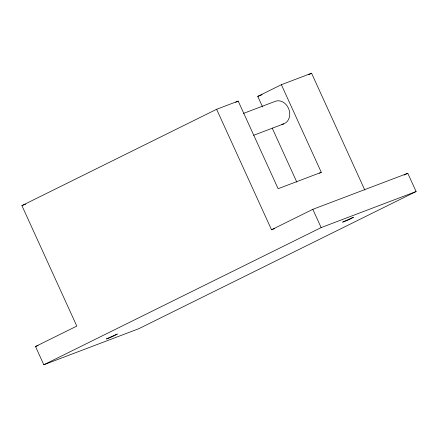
<?xml version="1.0" encoding="UTF-8"?>
<svg xmlns="http://www.w3.org/2000/svg" width="438" height="438" viewBox="0 0 438 438"><rect width="100%" height="100%" fill="white"/><g stroke="black" fill="none" stroke-linecap="round" stroke-linejoin="round"><path stroke-width="0.66" d="M216.618 109.286L271.522 229.764L312.825 209.331L407.783 173.278L416.1 191.532L138.775 328.714L43.816 364.766L35.5 346.513L76.803 326.08L21.9 205.608L216.618 109.286L238.201 101.096L278.13 188.712L321.289 172.326L281.36 84.704L257.758 96.382L262.57 106.943M235.748 102.306L238.201 101.096M308.549 74.728L311.571 73.234L364.777 189.982M319.477 173.224L321.289 172.326M404.137 175.08L407.783 173.278M43.816 364.766L321.147 227.59L416.1 191.532M281.36 84.704L311.571 73.234M257.758 96.382L262.165 94.707M243.528 113.382L274.845 101.49A12.05 9.86 69.2 0 1 288.576 108.482A12.05 9.86 69.2 0 1 284.339 123.626L253.668 135.276M21.9 205.608L25.711 204.163M271.522 229.764L274.708 228.554M35.5 346.513L38.051 345.544M312.825 209.331L321.147 227.59M272.201 128.071L296.838 182.137M283.747 123.866A12.05 9.86 69.2 0 1 281.853 124.304M342.691 222.093L347.909 220.1L353.455 217.286L342.691 222.093M106.872 338.716L106.516 339.034L112.692 336.483L117.379 334.013L106.872 338.716"/></g></svg>
